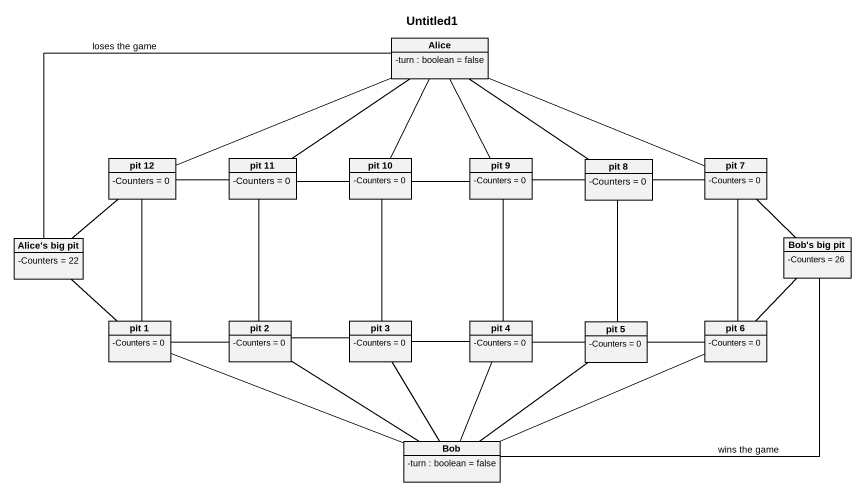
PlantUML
@startuml
title Untitled1
hide circle
hide empty members
skinparam classAttributeIconSize 0
class Alice {
  -turn : boolean = false
}
class "pit 12" as pit_12 {
  -Counters = 0
}
class "pit 11" as pit_11 {
  -Counters = 0
}
class "pit 10" as pit_10 {
  -Counters = 0
}
class "pit 9" as pit_9 {
  -Counters = 0
}
class "pit 8" as pit_8 {
  -Counters = 0
}
class "pit 7" as pit_7 {
  -Counters = 0
}
class "Alice's big pit" as Alice_s_big_pit {
  -Counters = 22
}
class "Bob's big pit" as Bob_s_big_pit {
  -Counters = 26
}
class "pit 1" as pit_1 {
  -Counters = 0
}
class "pit 2" as pit_2 {
  -Counters = 0
}
class "pit 3" as pit_3 {
  -Counters = 0
}
class "pit 4" as pit_4 {
  -Counters = 0
}
class "pit 5" as pit_5 {
  -Counters = 0
}
class "pit 6" as pit_6 {
  -Counters = 0
}
class Bob {
  -turn : boolean = false
}
Alice -left- pit_12
Alice -- pit_11
Alice -- pit_10
Alice -- pit_9
Alice -- pit_8
Alice -right- pit_7
Alice -left- Alice_s_big_pit : loses the game
pit_12 -- Alice_s_big_pit
pit_12 -- pit_1
pit_11 -left- pit_12
pit_11 -- pit_2
pit_10 -left- pit_11
pit_10 -- pit_3
pit_9 -left- pit_10
pit_9 -- pit_4
pit_8 -left- pit_9
pit_8 -- pit_5
pit_7 -left- pit_8
pit_7 -- pit_6
Alice_s_big_pit -- pit_1
Bob_s_big_pit -up- pit_7
pit_1 -right- pit_2
pit_2 -right- pit_3
pit_3 -right- pit_4
pit_4 -right- pit_5
pit_5 -right- pit_6
pit_6 -up- Bob_s_big_pit
Bob -right- Bob_s_big_pit : wins the game
Bob -left- pit_1
Bob -up- pit_2
Bob -up- pit_3
Bob -up- pit_4
Bob -up- pit_5
Bob -right- pit_6
@enduml
